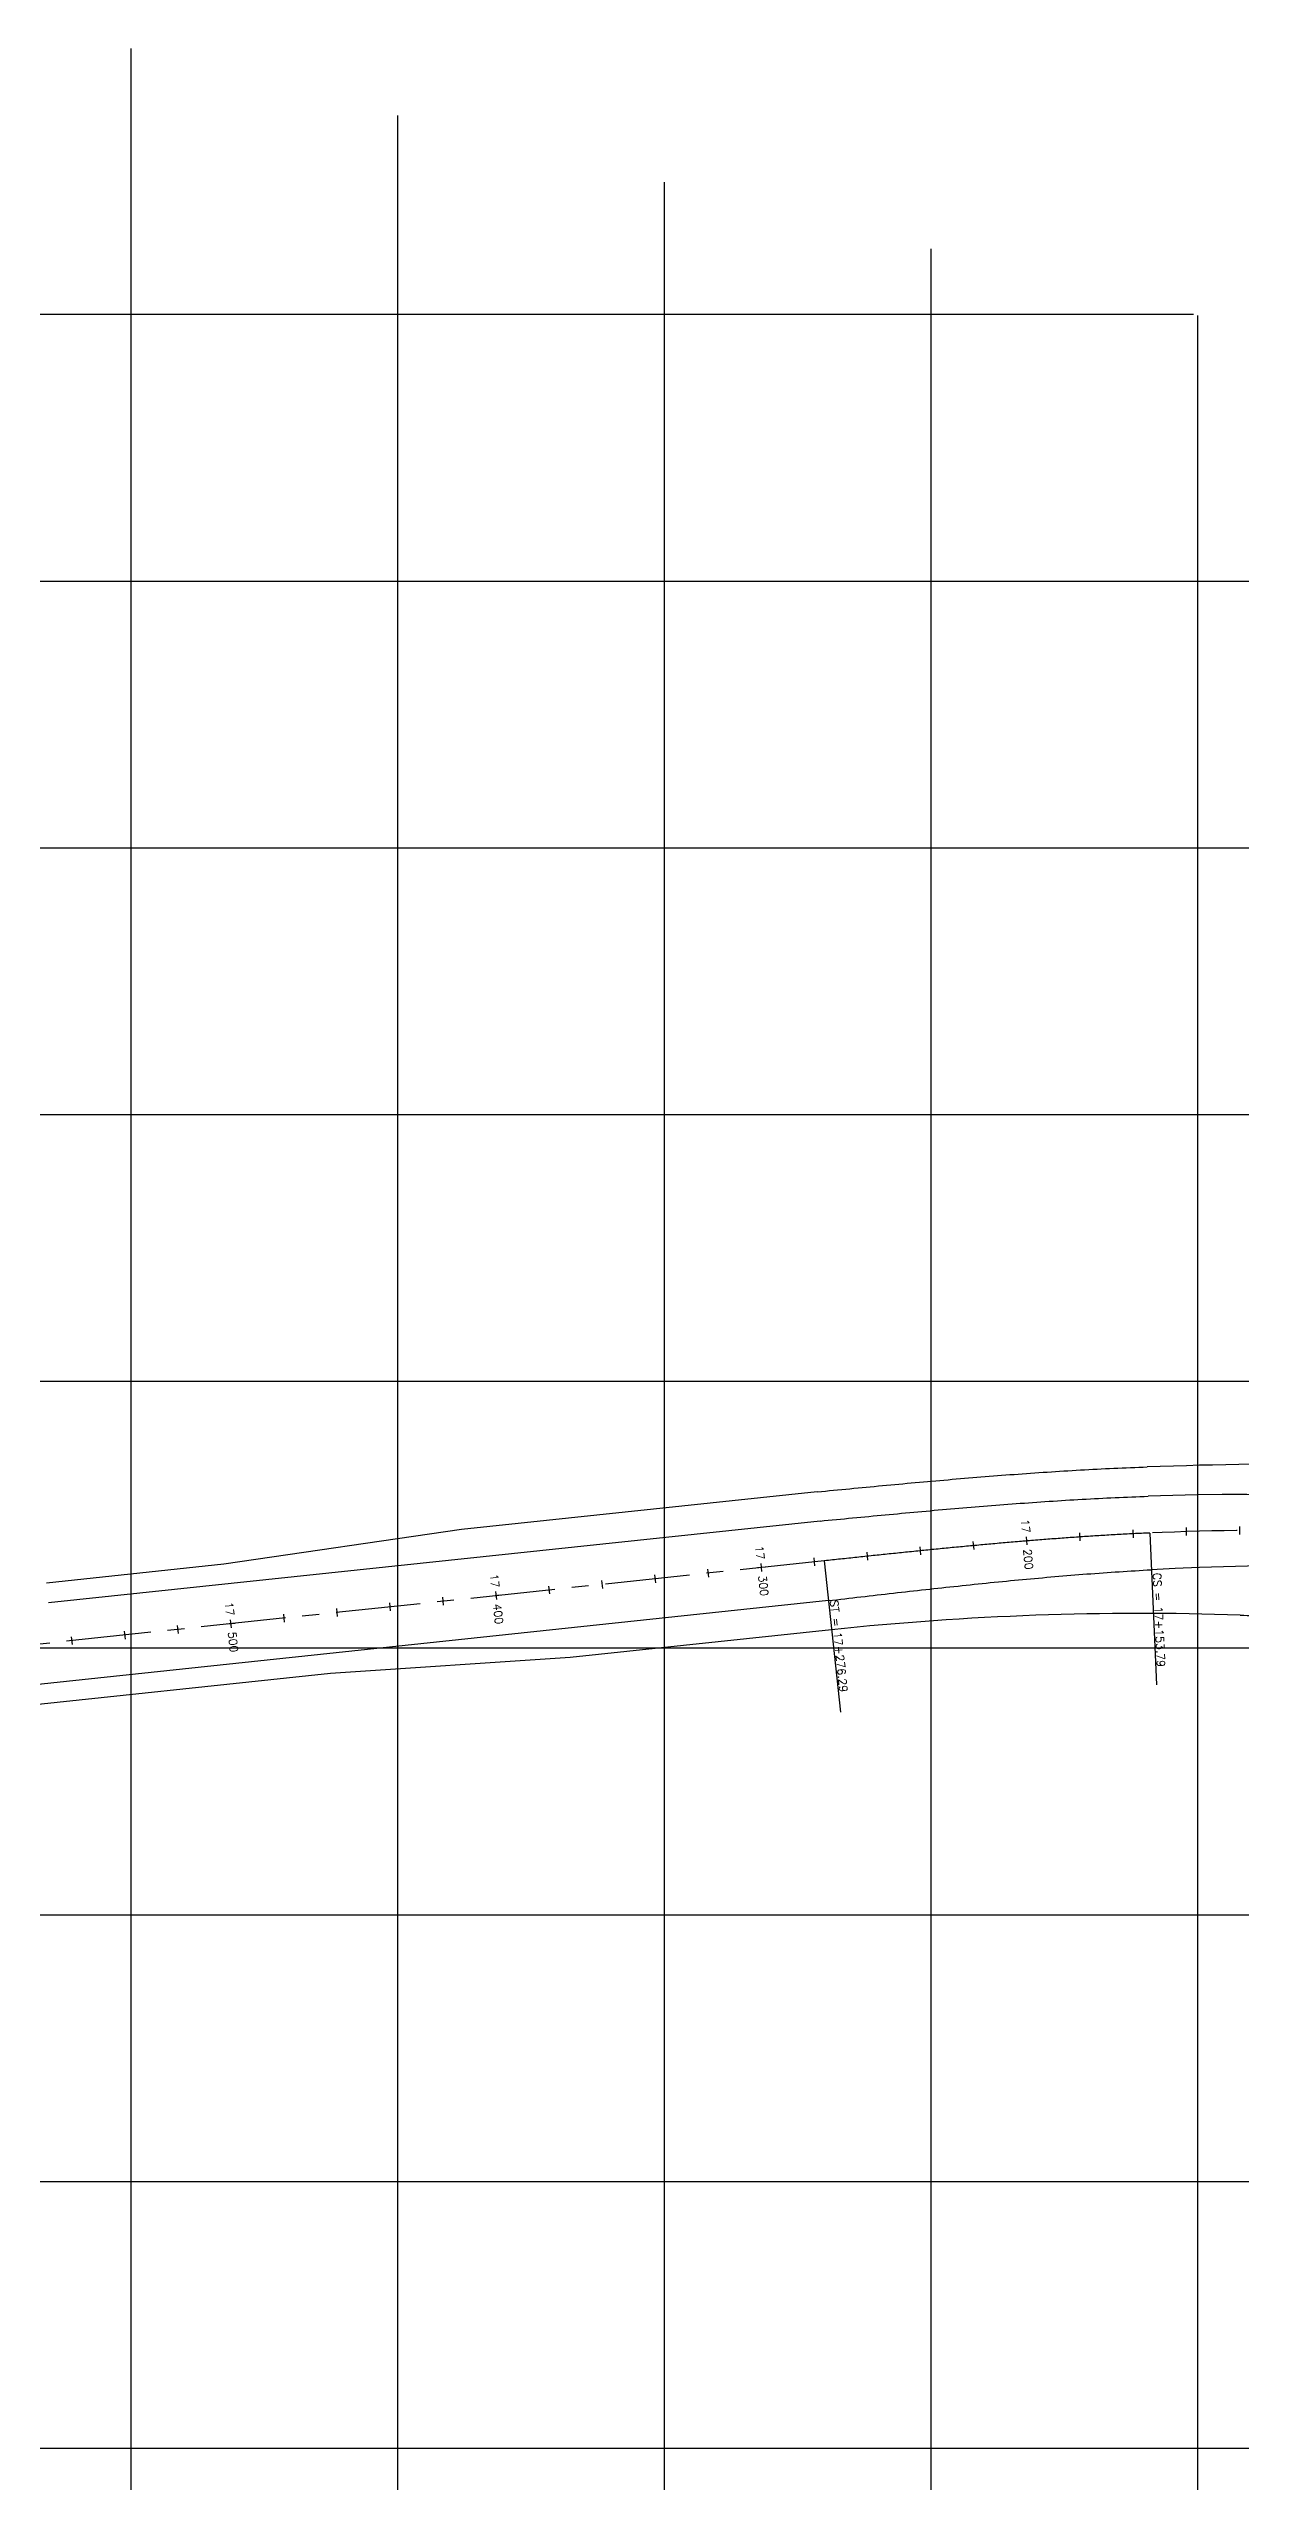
# Model space of a CAD drawing. Extents: x 271592 to 276472, y 5017148 to 5019400.
# Drawn here: x 272669 to 273116, y 5018288 to 5019200 of the extents above; entities that cross this region are included whole.
import ezdxf
from ezdxf.enums import TextEntityAlignment as Align

# ---------------------------------------------------------------- set-up
doc = ezdxf.new("R2010")
doc.units = 0
doc.header["$LTSCALE"] = 25.4
doc.header["$MEASUREMENT"] = 0
doc.linetypes.add('CENTER', pattern=[2, 1.25, -0.25, 0.25, -0.25])
doc.layers.get('0').update_dxf_attribs({"linetype": 'CONTINUOUS'})
for name, color, linetype in [('CL', 1, 'CENTER'), ('EP', 6, 'CONTINUOUS'), ('GRID', 15, 'CONTINUOUS'), ('STA_LBL', 4, 'CONTINUOUS'), ('STA_PLBL', 3, 'CONTINUOUS')]:
    doc.layers.add(name, color=color, linetype=linetype)
doc.styles.add('3MM', font='simplex.shx', dxfattribs={"height": 3})

# ---------------------------------------------------------------- blocks, each defined once
blk = doc.blocks.new('STA_TIC')
blk.add_line((0, -0.04165), (0, 0.04165))
blk = doc.blocks.new('STALBL')
for p, q in [((0.042, 0), (-0.042, 0)), ((0, 0.042), (0, -0.041))]:
    blk.add_line(p, q)
blk.add_attdef('STAMAN', text='', height=0.0833).set_placement((-0.08, 0), align=Align.MIDDLE_RIGHT)
blk.add_attdef('STAPRE', text='', height=0.0833).set_placement((0.08, 0), align=Align.MIDDLE_LEFT)

msp = doc.modelspace()

# ---------------------------------------------------------------- linework, layer by layer
at = {"layer": 'CL'}
msp.add_line((272959.96, 5018632.68), (272474.51, 5018581.18), dxfattribs=at)
msp.add_lwpolyline([(272959.96, 5018632.68, -0.000102), (272972.14, 5018633.97, -0.000459), (272984.32, 5018635.25, -0.000766), (272996.51, 5018636.49, -0.001072), (273008.7, 5018637.69, -0.001378), (273020.9, 5018638.83, -0.001684), (273033.1, 5018639.9, -0.001991), (273045.31, 5018640.87, -0.002297), (273057.53, 5018641.74, -0.002603), (273069.76, 5018642.5, -0.00296), (273081.99, 5018643.11, -0.003216)], format="xyb", dxfattribs=at)
msp.add_arc((273126.42, 5017644.1), 1000, 58.65234, 92.54613, dxfattribs=at)
at = {"layer": 'EP'}
for p, q in [((272957.22, 5018658.54), (272823.95, 5018644.4)), ((272958.38, 5018647.6), (272669.08, 5018616.91)), ((272823.95, 5018644.4), (272734.82, 5018631.42)), ((272734.82, 5018631.42), (272668.28, 5018624.36)), ((272961.54, 5018617.76), (272476.09, 5018566.27)), ((272962.7, 5018606.83), (272864.62, 5018596.42)), ((272864.62, 5018596.42), (272774.76, 5018590.41)), ((272774.76, 5018590.41), (272476.89, 5018558.81))]:
    msp.add_line(p, q, dxfattribs=at)
for points in [[(272957.32, 5018658.55, -0.000102), (272969.53, 5018659.72, -0.000459), (272981.77, 5018660.88, -0.000766), (272994.05, 5018662.01, -0.001072), (273006.36, 5018663.1, -0.001378), (273018.71, 5018664.14, -0.001684), (273031.1, 5018665.1, -0.001991), (273043.53, 5018665.97, -0.002297), (273055.99, 5018666.74, -0.002603), (273068.5, 5018667.38, -0.00296), (273081.04, 5018667.89, -0.00296)], [(272958.38, 5018647.6, -0.000102), (272970.58, 5018648.77, -0.000459), (272982.8, 5018649.93, -0.000766), (272995.04, 5018651.06, -0.001072), (273007.31, 5018652.15, -0.001378), (273019.6, 5018653.17, -0.001684), (273031.91, 5018654.13, -0.001991), (273044.25, 5018654.99, -0.002297), (273056.62, 5018655.76, -0.002603), (273069.01, 5018656.4, -0.00296), (273081.42, 5018656.9, -0.00296)], [(272961.54, 5018617.76, -0.000102), (272973.7, 5018619.17, -0.000459), (272985.84, 5018620.57, -0.000766), (272997.97, 5018621.93, -0.001072), (273010.09, 5018623.24, -0.001378), (273022.19, 5018624.5, -0.001684), (273034.28, 5018625.67, -0.001991), (273046.36, 5018626.76, -0.002297), (273058.44, 5018627.74, -0.002603), (273070.5, 5018628.6, -0.002961), (273082.55, 5018629.33, -0.002961)], [(273115.92, 5018612.33, -0.001322), (273121.14, 5018612.14, -0.001793), (273126.36, 5018611.92, -0.002196), (273131.57, 5018611.66, -0.0026), (273136.79, 5018611.34, -0.003004), (273142, 5018610.97, -0.003407), (273147.2, 5018610.53, -0.003811), (273152.4, 5018610.01, -0.004215), (273157.59, 5018609.41, -0.004618), (273162.77, 5018608.72, -0.005089), (273167.93, 5018607.93, -0.005426)]]:
    msp.add_lwpolyline(points, format="xyb", dxfattribs=at)
for centre, radius, start, end in [((273150.45, 5016669.1), 2000, 87.48956, 91.98895), ((273116.65, 5017642.51), 1015, 58.81436, 91.98895), ((273136.09, 5017645.79), 985, 59.69585, 93.11578), ((273078.74, 5017512.96), 1100, 88.06325, 96.0555)]:
    msp.add_arc(centre, radius, start, end, dxfattribs=at)
at = {"layer": 'GRID'}
for p, q in [((272700, 5018021), (272700, 5019199.6)), ((272800, 5017996), (272800, 5019174.6)), ((272900, 5017971), (272900, 5019149.6)), ((273000, 5017946), (273000, 5019124.6)), ((271766.56, 5019100), (273098.41, 5019100)), ((273100, 5017921), (273100, 5019099.6)), ((271741.56, 5019000), (273498.41, 5019000)), ((271716.56, 5018900), (273898.41, 5018900)), ((271691.56, 5018800), (274298.41, 5018800)), ((271666.56, 5018700), (274698.41, 5018700)), ((271641.56, 5018600), (275098.41, 5018600)), ((271616.56, 5018500), (275498.41, 5018500)), ((271591.56, 5018400), (275898.41, 5018400)), ((271684.54, 5018300), (276298.41, 5018300))]:
    msp.add_line(p, q, dxfattribs=at)
at = {"layer": 'STA_PLBL'}
for p, q in [((273081.99, 5018643.11), (273084.53, 5018586.17)), ((272959.96, 5018632.68), (272965.97, 5018576))]:
    msp.add_line(p, q, dxfattribs=at)

# ---------------------------------------------------------------- block references
at = {"layer": 'STA_LBL', "xscale": 36.014405762304925, "yscale": 36.014405762304925, "zscale": 36.014405762304925}
for p, rotation in [((273015.96, 5018638.38), 5.314575787445824), ((273055.82, 5018641.63), 3.887334866232215), ((273075.79, 5018642.82), 2.8930820161676976), ((273095.77, 5018643.63), 1.7561936438486685), ((273115.77, 5018644.04), 0.6102780535865886), ((272916.49, 5018628.07), 6.055499240633611), ((272956.27, 5018632.29), 6.055499240633611), ((272976.16, 5018634.39), 5.9934636701057356), ((272996.05, 5018636.44), 5.747563858595017), ((272856.82, 5018621.74), 6.055499240633611), ((272876.71, 5018623.85), 6.055499240633611), ((272896.6, 5018625.96), 6.055499240633611), ((272757.38, 5018611.19), 6.055499240633611), ((272777.27, 5018613.3), 6.055499240633611), ((272797.16, 5018615.41), 6.055499240633611), ((272817.05, 5018617.52), 6.055499240633611), ((272677.83, 5018602.75), 6.055499240633611), ((272697.72, 5018604.86), 6.055499240633611), ((272717.61, 5018606.97), 6.055499240633611)]:
    msp.add_blockref('STA_TIC', p, dxfattribs=dict(at, rotation=rotation))
at = {"layer": 'STA_LBL'}
ref = msp.add_blockref('STALBL', (273035.88, 5018640.13), dxfattribs=dict(at, xscale=36.014405762304925, yscale=36.014405762304925, zscale=36.014405762304925, rotation=274.69449945665826))
ref.add_attrib('STAMAN', '17', dxfattribs={"height": 3, "rotation": 274.6945, "style": '3MM'}).set_placement((273034.14, 5018643.02), align=Align.RIGHT)
ref.add_attrib('STAPRE', '200', (273034.63, 5018636.99), dxfattribs={"height": 3, "rotation": 274.6945, "style": '3MM'})
ref = msp.add_blockref('STALBL', (272936.38, 5018630.18), dxfattribs=dict(at, xscale=36.014405762304925, yscale=36.014405762304925, zscale=36.014405762304925, rotation=276.0554992406336))
ref.add_attrib('STAMAN', '17', dxfattribs={"height": 3, "rotation": 276.0555, "style": '3MM'}).set_placement((272934.57, 5018633.03), align=Align.RIGHT)
ref.add_attrib('STAPRE', '300', (272935.21, 5018627.01), dxfattribs={"height": 3, "rotation": 276.0555, "style": '3MM'})
ref = msp.add_blockref('STALBL', (272836.94, 5018619.63), dxfattribs=dict(at, xscale=36.014405762304925, yscale=36.014405762304925, zscale=36.014405762304925, rotation=276.0554992406336))
ref.add_attrib('STAMAN', '17', dxfattribs={"height": 3, "rotation": 276.0555, "style": '3MM'}).set_placement((272835.13, 5018622.48), align=Align.RIGHT)
ref.add_attrib('STAPRE', '400', (272835.76, 5018616.46), dxfattribs={"height": 3, "rotation": 276.0555, "style": '3MM'})
ref = msp.add_blockref('STALBL', (272737.49, 5018609.08), dxfattribs=dict(at, xscale=36.014405762304925, yscale=36.014405762304925, zscale=36.014405762304925, rotation=276.0554992406336))
ref.add_attrib('STAMAN', '17', dxfattribs={"height": 3, "rotation": 276.0555, "style": '3MM'}).set_placement((272735.68, 5018611.93), align=Align.RIGHT)
ref.add_attrib('STAPRE', '500', (272736.32, 5018605.91), dxfattribs={"height": 3, "rotation": 276.0555, "style": '3MM'})

# ---------------------------------------------------------------- texts
at = {"layer": 'STA_PLBL', "style": '3MM'}
for s, rotation, p in [('CS = 17+153.79', 272.54613, (273082.28, 5018628.11)), ('ST = 17+276.29', 276.0555, (272961.17, 5018617.72))]:
    msp.add_text(s, height=3, rotation=rotation, dxfattribs=at).set_placement(p, align=Align.BOTTOM_LEFT)

doc.saveas('drawing.dxf')
